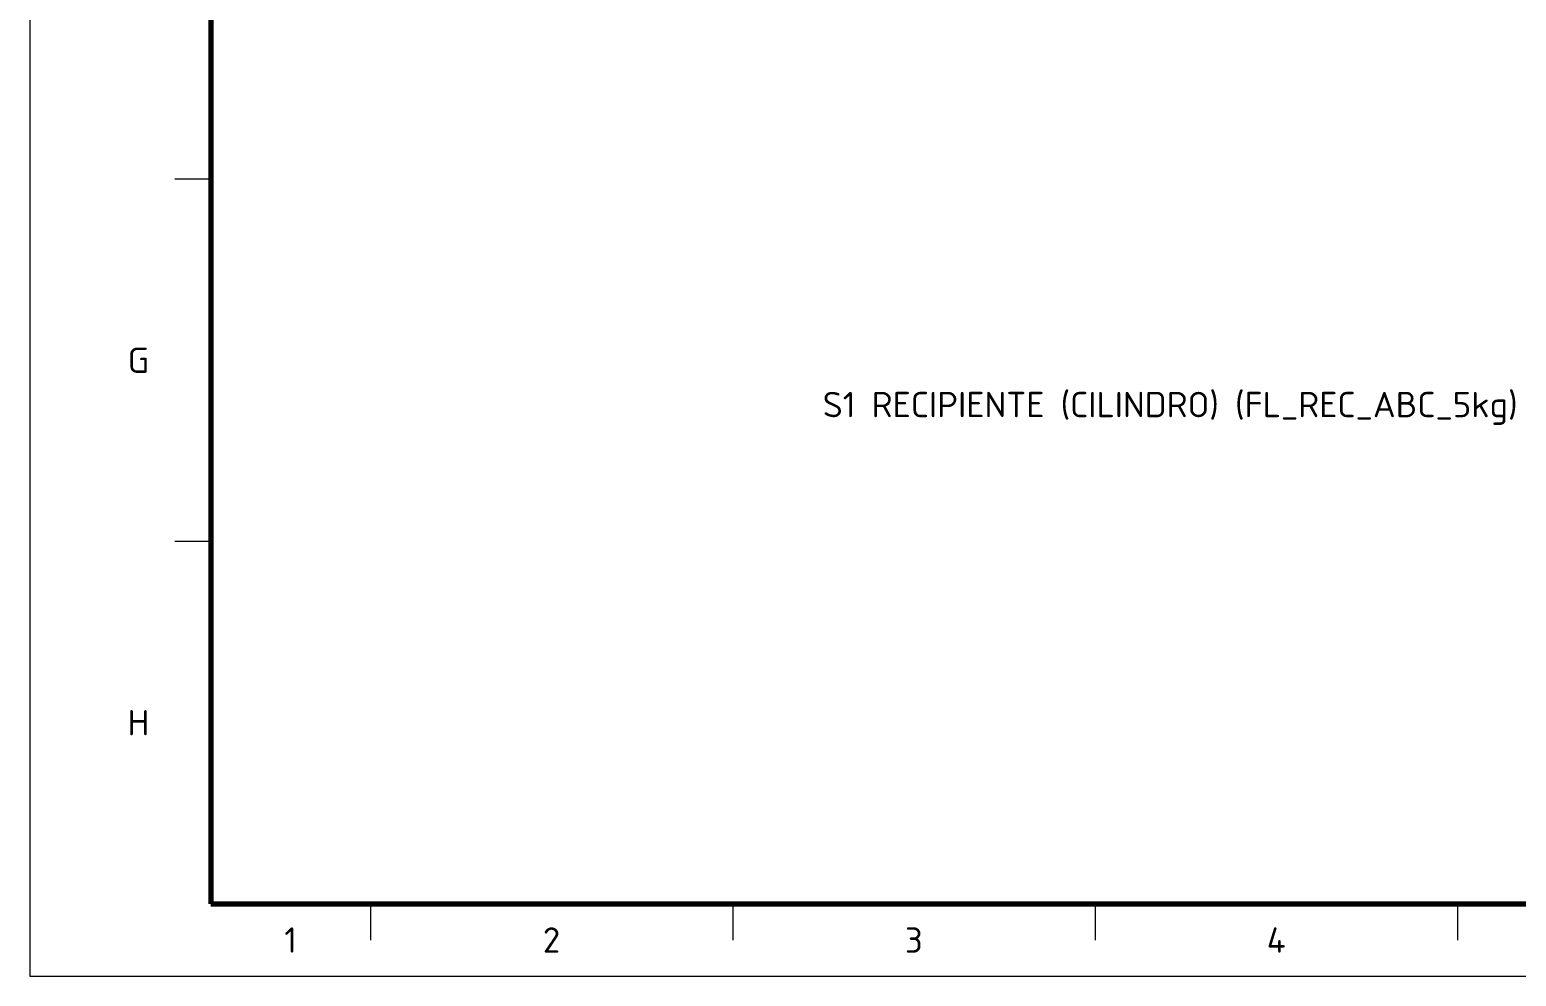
# Model space of a CAD drawing. Header units: millimetres. Extents: x 0 to 594, y 0 to 420.
# Drawn here: x 0 to 205.1, y 0 to 130.6 of the extents above; entities that cross this region are included whole.
import ezdxf
from ezdxf.enums import TextEntityAlignment as Align

# ---------------------------------------------------------------- set-up
doc = ezdxf.new("R2010")
doc.units = ezdxf.units.MM
for name, color, linetype, lineweight in [('06-TEXTO', 7, 'CONTINUOUS', 25), ('07-RECUADRO', 7, 'CONTINUOUS', 70), ('08-FINA', 5, 'CONTINUOUS', 18)]:
    doc.layers.add(name, color=color, linetype=linetype, lineweight=lineweight)
doc.styles.add('ISO3098', font='isocpeur.ttf')

msp = doc.modelspace()

# ---------------------------------------------------------------- linework, layer by layer
at = {"layer": '07-RECUADRO'}
msp.add_lwpolyline([(25, 10), (584, 10), (584, 410), (25, 410)], close=True, dxfattribs=at)
at = {"layer": '08-FINA'}
for p, q in [((25, 110), (20, 110)), ((25, 60), (20, 60)), ((47, 10), (47, 5)), ((97, 10), (97, 5)), ((147, 10), (147, 5)), ((197, 10), (197, 5))]:
    msp.add_line(p, q, dxfattribs=at)
msp.add_lwpolyline([(0, 0), (594, 0), (594, 420), (0, 420)], close=True, dxfattribs=at)

# ---------------------------------------------------------------- texts
at = {"layer": '06-TEXTO', "style": 'ISO3098'}
for s, p in [('G', (15, 85)), ('S1 RECIPIENTE (CILINDRO) (FL_REC_ABC_5kg)', (157.37, 78.89)), ('H', (15, 35)), ('1', (36, 5)), ('2', (72, 5)), ('3', (122, 5)), ('4', (172, 5))]:
    msp.add_text(s, height=3.5, dxfattribs=at).set_placement(p, align=Align.MIDDLE_CENTER)

doc.saveas('drawing.dxf')
